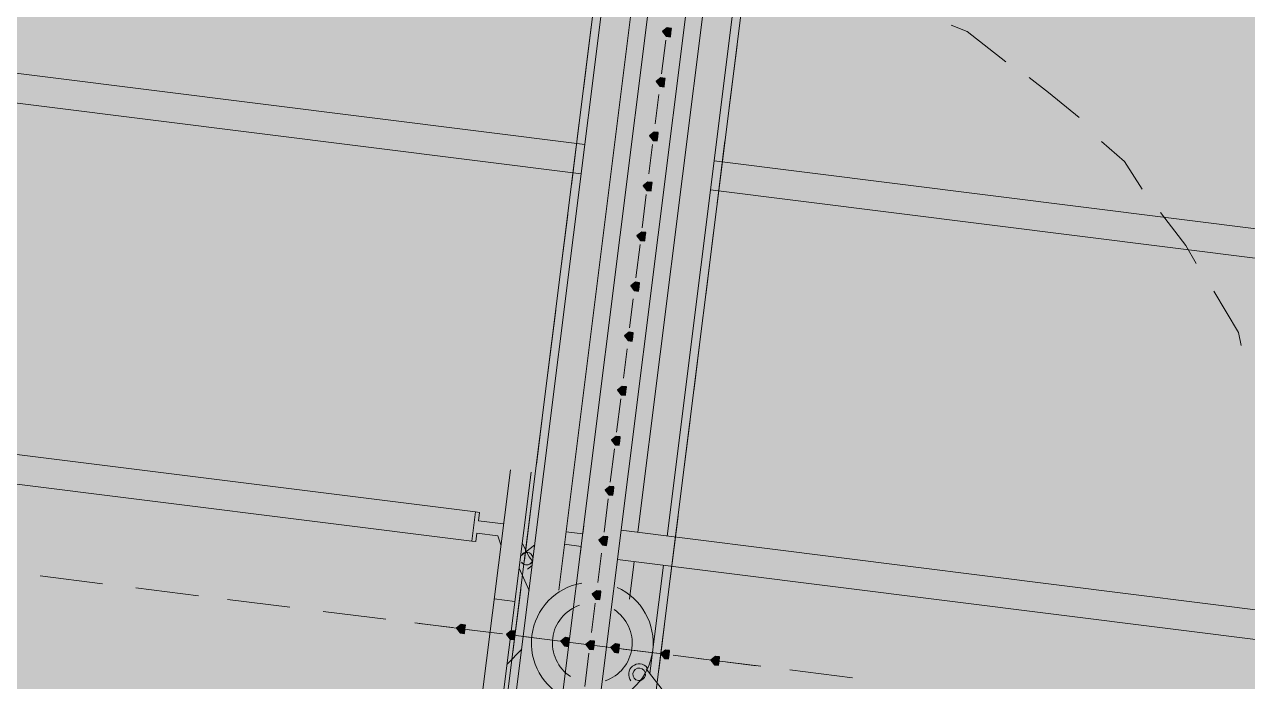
# Model space of a CAD drawing. Header units: metres. Extents: x -4 to 509425, y 7549 to 4732445.
# Drawn here: x 476046.49 to 476048.956, y 4719726.311 to 4719727.635 of the extents above; entities that cross this region are included whole.
import ezdxf

# ---------------------------------------------------------------- set-up
doc = ezdxf.new("R2010")
doc.units = ezdxf.units.M
doc.header["$LTSCALE"] = 0.01
doc.header["$MEASUREMENT"] = 0
doc.layers.get('0').update_dxf_attribs({"lineweight": 0})
doc.layers.add('_SUBESTACIÓN', color=1, linetype='Continuous')
doc.layers.add('SUBESTACION LA VID', color=253, linetype='Continuous')

# ---------------------------------------------------------------- blocks, each defined once
blk = doc.blocks.new('A$Cfff6051d')
at = {"layer": 'SUBESTACION LA VID', "transparency": 33554687}
h = blk.add_hatch(color=256, dxfattribs=at)
h.dxf.hatch_style = 2
h.paths.add_polyline_path([(476047.793, 4719727.6184), (476047.7941, 4719727.6268), (476047.7857, 4719727.6279), (476047.7762, 4719727.6205), (476047.7836, 4719727.6111), (476047.792, 4719727.61)])
h = blk.add_hatch(color=256, dxfattribs=at)
h.dxf.hatch_style = 2
h.paths.add_polyline_path([(476047.7804, 4719727.5176), (476047.7814, 4719727.526), (476047.773, 4719727.5271), (476047.7636, 4719727.5197), (476047.7709, 4719727.5103), (476047.7793, 4719727.5092)])
h = blk.add_hatch(color=256, dxfattribs=at)
h.dxf.hatch_style = 2
h.paths.add_polyline_path([(476047.7667, 4719727.4084), (476047.7677, 4719727.4168), (476047.7593, 4719727.4179), (476047.7499, 4719727.4105), (476047.7572, 4719727.4011), (476047.7656, 4719727.4)])
h = blk.add_hatch(color=256, dxfattribs=at)
h.dxf.hatch_style = 2
h.paths.add_polyline_path([(476047.754, 4719727.3076), (476047.7551, 4719727.316), (476047.7467, 4719727.3171), (476047.7372, 4719727.3097), (476047.7446, 4719727.3003), (476047.753, 4719727.2992)])
h = blk.add_hatch(color=256, dxfattribs=at)
h.dxf.hatch_style = 2
h.paths.add_polyline_path([(476047.7414, 4719727.2068), (476047.7425, 4719727.2152), (476047.7341, 4719727.2163), (476047.7246, 4719727.2089), (476047.732, 4719727.1995), (476047.7404, 4719727.1984)])
h = blk.add_hatch(color=256, dxfattribs=at)
h.dxf.hatch_style = 2
h.paths.add_polyline_path([(476047.7288, 4719727.106), (476047.7298, 4719727.1144), (476047.7214, 4719727.1155), (476047.712, 4719727.1081), (476047.7193, 4719727.0987), (476047.7277, 4719727.0976)])
h = blk.add_hatch(color=256, dxfattribs=at)
h.dxf.hatch_style = 2
h.paths.add_polyline_path([(476047.7161, 4719727.0052), (476047.7172, 4719727.0136), (476047.7088, 4719727.0147), (476047.6993, 4719727.0073), (476047.7067, 4719726.9979), (476047.7151, 4719726.9968)])
h = blk.add_hatch(color=256, dxfattribs=at)
h.dxf.hatch_style = 2
h.paths.add_polyline_path([(476047.7024, 4719726.896), (476047.7035, 4719726.9044), (476047.6951, 4719726.9055), (476047.6856, 4719726.8981), (476047.693, 4719726.8886), (476047.7014, 4719726.8876)])
h = blk.add_hatch(color=256, dxfattribs=at)
h.dxf.hatch_style = 2
h.paths.add_polyline_path([(476047.6898, 4719726.7952), (476047.6909, 4719726.8036), (476047.6825, 4719726.8046), (476047.673, 4719726.7973), (476047.6804, 4719726.7878), (476047.6888, 4719726.7868)])
h = blk.add_hatch(color=256, dxfattribs=at)
h.dxf.hatch_style = 2
h.paths.add_polyline_path([(476047.6772, 4719726.6944), (476047.6782, 4719726.7028), (476047.6698, 4719726.7038), (476047.6604, 4719726.6965), (476047.6677, 4719726.687), (476047.6761, 4719726.686)])
h = blk.add_hatch(color=256, dxfattribs=at)
h.dxf.hatch_style = 2
h.paths.add_polyline_path([(476047.6645, 4719726.5936), (476047.6656, 4719726.602), (476047.6572, 4719726.603), (476047.6477, 4719726.5957), (476047.6551, 4719726.5862), (476047.6635, 4719726.5852)])
h = blk.add_hatch(color=256, dxfattribs=at)
h.dxf.hatch_style = 2
h.paths.add_polyline_path([(476047.6508, 4719726.4844), (476047.6519, 4719726.4928), (476047.6435, 4719726.4938), (476047.634, 4719726.4865), (476047.6414, 4719726.477), (476047.6498, 4719726.476)])
h = blk.add_hatch(color=256, dxfattribs=at)
h.dxf.hatch_style = 2
h.paths.add_polyline_path([(476047.3778, 4719726.4162), (476047.3788, 4719726.4246), (476047.3704, 4719726.4257), (476047.361, 4719726.4183), (476047.3683, 4719726.4089), (476047.3767, 4719726.4078)])
h = blk.add_hatch(color=256, dxfattribs=at)
h.dxf.hatch_style = 2
h.paths.add_polyline_path([(476047.4786, 4719726.4036), (476047.4796, 4719726.412), (476047.4712, 4719726.413), (476047.4618, 4719726.4057), (476047.4691, 4719726.3962), (476047.4775, 4719726.3952)])
h = blk.add_hatch(color=256, dxfattribs=at)
h.dxf.hatch_style = 2
h.paths.add_polyline_path([(476047.5878, 4719726.3899), (476047.5888, 4719726.3983), (476047.5804, 4719726.3994), (476047.571, 4719726.392), (476047.5783, 4719726.3825), (476047.5867, 4719726.3815)])
h = blk.add_hatch(color=256, dxfattribs=at)
h.dxf.hatch_style = 2
h.paths.add_polyline_path([(476047.6382, 4719726.3836), (476047.6393, 4719726.392), (476047.6309, 4719726.393), (476047.6214, 4719726.3857), (476047.6287, 4719726.3762), (476047.6371, 4719726.3752)])
h = blk.add_hatch(color=256, dxfattribs=at)
h.dxf.hatch_style = 2
h.paths.add_polyline_path([(476047.6886, 4719726.3773), (476047.6897, 4719726.3857), (476047.6813, 4719726.3867), (476047.6718, 4719726.3794), (476047.6791, 4719726.3699), (476047.6875, 4719726.3689)])
h = blk.add_hatch(color=256, dxfattribs=at)
h.dxf.hatch_style = 2
h.paths.add_polyline_path([(476047.7894, 4719726.3646), (476047.7905, 4719726.373), (476047.7821, 4719726.3741), (476047.7726, 4719726.3667), (476047.7799, 4719726.3573), (476047.7883, 4719726.3562)])
h = blk.add_hatch(color=256, dxfattribs=at)
h.dxf.hatch_style = 2
h.paths.add_polyline_path([(476047.8902, 4719726.352), (476047.8913, 4719726.3604), (476047.8829, 4719726.3614), (476047.8734, 4719726.3541), (476047.8808, 4719726.3446), (476047.8892, 4719726.3436)])
at = {"layer": 'SUBESTACION LA VID', "lineweight": 15}
for p, q in [((476047.7218, 4719728.2076), (476047.27, 4719724.6038)), ((476047.7853, 4719726.604), (476047.9822, 4719728.1749)), ((476047.4109, 4719724.9786), (476047.7658, 4719727.8096)), ((476047.4865, 4719724.9692), (476047.8414, 4719727.8001)), ((476047.729, 4719727.7886), (476047.5668, 4719726.4949)), ((476047.8718, 4719727.7707), (476047.7265, 4719726.6114)), ((476047.6324, 4719727.63), (476047.6166, 4719727.504)), ((476047.7741, 4719727.5355), (476047.7825, 4719727.6027)), ((476047.9106, 4719727.4672), (476047.9264, 4719727.5932)), ((476047.7614, 4719727.4347), (476047.7688, 4719727.4935)), ((476047.6081, 4719727.4368), (476047.5923, 4719727.3108)), ((476047.8863, 4719727.274), (476047.9021, 4719727.4)), ((476047.7488, 4719727.3339), (476047.7562, 4719727.3927)), ((476047.7351, 4719727.2247), (476047.7435, 4719727.2919)), ((476047.585, 4719727.252), (476047.5692, 4719727.126)), ((476047.8632, 4719727.0892), (476047.879, 4719727.2152)), ((476047.7225, 4719727.1239), (476047.7309, 4719727.1911)), ((476043.7195, 4719727.1138), (476047.3989, 4719726.6525)), ((476047.7098, 4719727.0231), (476047.7172, 4719727.0819)), ((476043.7122, 4719727.055), (476047.3915, 4719726.5937)), ((476047.5607, 4719727.0588), (476047.5449, 4719726.9328)), ((476047.839, 4719726.8959), (476047.8547, 4719727.022)), ((476047.6972, 4719726.9223), (476047.7046, 4719726.9811)), ((476047.5376, 4719726.874), (476047.5218, 4719726.748)), ((476047.6835, 4719726.813), (476047.6919, 4719726.8802)), ((476047.8158, 4719726.7111), (476047.8316, 4719726.8371)), ((476047.6709, 4719726.7122), (476047.6793, 4719726.7794)), ((476047.2197, 4719724.7466), (476047.4693, 4719726.7375)), ((476047.5113, 4719726.7323), (476047.2585, 4719724.7162)), ((476047.5133, 4719726.6808), (476047.4976, 4719726.5548)), ((476047.6582, 4719726.6114), (476047.6667, 4719726.6786)), ((476047.7916, 4719726.5179), (476047.8074, 4719726.6439)), ((476047.6929, 4719726.6156), (476051.3638, 4719726.1554)), ((476047.5186, 4719726.5863), (476047.4902, 4719726.5642)), ((476047.4945, 4719726.5685), (476047.4939, 4719726.568)), ((476047.6456, 4719726.5106), (476047.653, 4719726.5694)), ((476047.487, 4719726.539), (476047.4881, 4719726.5474)), ((476047.507, 4719726.4939), (476047.487, 4719726.539)), ((476047.5038, 4719726.5369), (476047.5133, 4719726.5443)), ((476051.3565, 4719726.0966), (476047.6855, 4719726.5568)), ((476047.7191, 4719726.5526), (476047.7096, 4719726.477)), ((476047.7505, 4719726.3268), (476047.7779, 4719726.5452)), ((476046.647, 4719726.5078), (476046.521, 4719726.5236)), ((476046.8402, 4719726.4836), (476046.7142, 4719726.4994)), ((476047.4902, 4719726.496), (476047.4744, 4719726.37)), ((476047.025, 4719726.4605), (476046.899, 4719726.4763)), ((476047.4366, 4719726.4771), (476047.4786, 4719726.4718)), ((476047.633, 4719726.4098), (476047.6403, 4719726.4686)), ((476047.2182, 4719726.4362), (476047.0922, 4719726.452)), ((476047.7684, 4719726.3331), (476047.7842, 4719726.4591)), ((476047.403, 4719726.4131), (476047.277, 4719726.4289)), ((476047.3526, 4719726.4194), (476047.2854, 4719726.4278)), ((476047.4534, 4719726.4067), (476047.3862, 4719726.4152)), ((476047.5962, 4719726.3888), (476047.4702, 4719726.4046)), ((476047.5542, 4719726.3941), (476047.4954, 4719726.4015)), ((476047.655, 4719726.3815), (476047.5962, 4719726.3888)), ((476047.4922, 4719726.3763), (476047.4628, 4719726.3458)), ((476047.6193, 4719726.3006), (476047.6277, 4719726.3678)), ((476047.781, 4719726.3657), (476047.655, 4719726.3815)), ((476047.7642, 4719726.3678), (476047.697, 4719726.3762)), ((476047.865, 4719726.3551), (476047.7978, 4719726.3636)), ((476047.9742, 4719726.3415), (476047.8482, 4719726.3572)), ((476047.9658, 4719726.3425), (476047.907, 4719726.3499)), ((476048.159, 4719726.3183), (476048.033, 4719726.3341))]:
    blk.add_line(p, q, dxfattribs=at)
for points in [[(476047.4301, 4719726.0172), (476047.7008, 4719728.1761)], [(476047.9938, 4719728.1308), (476047.7231, 4719725.9719)], [(476047.6197, 4719727.3927), (476047.6123, 4719727.3339), (476043.9077, 4719727.7984), (476043.9151, 4719727.8572), (476047.6197, 4719727.3927)], [(476047.6197, 4719727.3927), (476047.6123, 4719727.3339), (476043.9077, 4719727.7984), (476043.9151, 4719727.8572), (476047.6197, 4719727.3927)], [(476048.358, 4719727.6329), (476048.3905, 4719727.6203), (476048.4682, 4719727.5594)], [(476048.5154, 4719727.5279), (476048.5543, 4719727.4974), (476048.6162, 4719727.447)], [(476048.6614, 4719727.3986), (476048.7075, 4719727.3587), (476048.7432, 4719727.3031)], [(476047.8801, 4719727.3601), (476047.8727, 4719727.3013), (476051.5857, 4719726.8358), (476051.593, 4719726.8946), (476047.8801, 4719727.3601)], [(476047.8801, 4719727.3601), (476047.8727, 4719727.3013), (476051.5857, 4719726.8358), (476051.593, 4719726.8946), (476047.8801, 4719727.3601)], [(476048.78, 4719727.2558), (476048.8314, 4719727.1896), (476048.8524, 4719727.1528)], [(476048.8881, 4719727.0972), (476048.9374, 4719727.0142), (476048.9426, 4719726.988)], [(476047.3915, 4719726.5937), (476047.3989, 4719726.6525), (476047.4073, 4719726.6514), (476047.4052, 4719726.6346), (476047.4556, 4719726.6283)], [(476047.4503, 4719726.5863), (476047.444, 4719726.6042), (476047.402, 4719726.6094), (476047.3999, 4719726.5926), (476047.3915, 4719726.5937)], [(476047.6173, 4719726.6251), (476047.6152, 4719726.6083), (476047.5816, 4719726.6125)], [(476047.5144, 4719726.5527), (476047.507, 4719726.5621), (476047.4934, 4719726.5894)], [(476047.5784, 4719726.5873), (476047.612, 4719726.5831), (476047.6099, 4719726.5663)], [(476047.7432, 4719726.3363), (476047.7799, 4719726.289), (476047.7694, 4719726.205)]]:
    blk.add_lwpolyline(points, dxfattribs=at)
at = {"layer": 'SUBESTACION LA VID'}
for points in [[(476047.793, 4719727.6184), (476047.7941, 4719727.6268), (476047.7857, 4719727.6279), (476047.7762, 4719727.6205), (476047.7836, 4719727.6111), (476047.792, 4719727.61)], [(476047.7804, 4719727.5176), (476047.7814, 4719727.526), (476047.773, 4719727.5271), (476047.7636, 4719727.5197), (476047.7709, 4719727.5103), (476047.7793, 4719727.5092)], [(476047.7667, 4719727.4084), (476047.7677, 4719727.4168), (476047.7593, 4719727.4179), (476047.7499, 4719727.4105), (476047.7572, 4719727.4011), (476047.7656, 4719727.4)], [(476047.754, 4719727.3076), (476047.7551, 4719727.316), (476047.7467, 4719727.3171), (476047.7372, 4719727.3097), (476047.7446, 4719727.3003), (476047.753, 4719727.2992)], [(476047.7414, 4719727.2068), (476047.7425, 4719727.2152), (476047.7341, 4719727.2163), (476047.7246, 4719727.2089), (476047.732, 4719727.1995), (476047.7404, 4719727.1984)], [(476047.7288, 4719727.106), (476047.7298, 4719727.1144), (476047.7214, 4719727.1155), (476047.712, 4719727.1081), (476047.7193, 4719727.0987), (476047.7277, 4719727.0976)], [(476047.7161, 4719727.0052), (476047.7172, 4719727.0136), (476047.7088, 4719727.0147), (476047.6993, 4719727.0073), (476047.7067, 4719726.9979), (476047.7151, 4719726.9968)], [(476047.7024, 4719726.896), (476047.7035, 4719726.9044), (476047.6951, 4719726.9055), (476047.6856, 4719726.8981), (476047.693, 4719726.8886), (476047.7014, 4719726.8876)], [(476047.6898, 4719726.7952), (476047.6909, 4719726.8036), (476047.6825, 4719726.8046), (476047.673, 4719726.7973), (476047.6804, 4719726.7878), (476047.6888, 4719726.7868)], [(476047.6772, 4719726.6944), (476047.6782, 4719726.7028), (476047.6698, 4719726.7038), (476047.6604, 4719726.6965), (476047.6677, 4719726.687), (476047.6761, 4719726.686)], [(476047.6645, 4719726.5936), (476047.6656, 4719726.602), (476047.6572, 4719726.603), (476047.6477, 4719726.5957), (476047.6551, 4719726.5862), (476047.6635, 4719726.5852)], [(476047.6508, 4719726.4844), (476047.6519, 4719726.4928), (476047.6435, 4719726.4938), (476047.634, 4719726.4865), (476047.6414, 4719726.477), (476047.6498, 4719726.476)], [(476047.3778, 4719726.4162), (476047.3788, 4719726.4246), (476047.3704, 4719726.4257), (476047.361, 4719726.4183), (476047.3683, 4719726.4089), (476047.3767, 4719726.4078)], [(476047.4786, 4719726.4036), (476047.4796, 4719726.412), (476047.4712, 4719726.413), (476047.4618, 4719726.4057), (476047.4691, 4719726.3962), (476047.4775, 4719726.3952)], [(476047.5878, 4719726.3899), (476047.5888, 4719726.3983), (476047.5804, 4719726.3994), (476047.571, 4719726.392), (476047.5783, 4719726.3825), (476047.5867, 4719726.3815)], [(476047.6382, 4719726.3836), (476047.6393, 4719726.392), (476047.6309, 4719726.393), (476047.6214, 4719726.3857), (476047.6287, 4719726.3762), (476047.6371, 4719726.3752)], [(476047.6886, 4719726.3773), (476047.6897, 4719726.3857), (476047.6813, 4719726.3867), (476047.6718, 4719726.3794), (476047.6791, 4719726.3699), (476047.6875, 4719726.3689)], [(476047.7894, 4719726.3646), (476047.7905, 4719726.373), (476047.7821, 4719726.3741), (476047.7726, 4719726.3667), (476047.7799, 4719726.3573), (476047.7883, 4719726.3562)], [(476047.8902, 4719726.352), (476047.8913, 4719726.3604), (476047.8829, 4719726.3614), (476047.8734, 4719726.3541), (476047.8808, 4719726.3446), (476047.8892, 4719726.3436)]]:
    blk.add_lwpolyline(points, close=True, dxfattribs=at)
at = {"layer": 'SUBESTACION LA VID', "lineweight": 0}
for points in [[(476047.793, 4719727.6184), (476047.7941, 4719727.6268), (476047.7857, 4719727.6279), (476047.7762, 4719727.6205), (476047.7836, 4719727.6111), (476047.792, 4719727.61)], [(476047.7804, 4719727.5176), (476047.7814, 4719727.526), (476047.773, 4719727.5271), (476047.7636, 4719727.5197), (476047.7709, 4719727.5103), (476047.7793, 4719727.5092)], [(476047.7667, 4719727.4084), (476047.7677, 4719727.4168), (476047.7593, 4719727.4179), (476047.7499, 4719727.4105), (476047.7572, 4719727.4011), (476047.7656, 4719727.4)], [(476047.754, 4719727.3076), (476047.7551, 4719727.316), (476047.7467, 4719727.3171), (476047.7372, 4719727.3097), (476047.7446, 4719727.3003), (476047.753, 4719727.2992)], [(476047.7414, 4719727.2068), (476047.7425, 4719727.2152), (476047.7341, 4719727.2163), (476047.7246, 4719727.2089), (476047.732, 4719727.1995), (476047.7404, 4719727.1984)], [(476047.7288, 4719727.106), (476047.7298, 4719727.1144), (476047.7214, 4719727.1155), (476047.712, 4719727.1081), (476047.7193, 4719727.0987), (476047.7277, 4719727.0976)], [(476047.7161, 4719727.0052), (476047.7172, 4719727.0136), (476047.7088, 4719727.0147), (476047.6993, 4719727.0073), (476047.7067, 4719726.9979), (476047.7151, 4719726.9968)], [(476047.7024, 4719726.896), (476047.7035, 4719726.9044), (476047.6951, 4719726.9055), (476047.6856, 4719726.8981), (476047.693, 4719726.8886), (476047.7014, 4719726.8876)], [(476047.6898, 4719726.7952), (476047.6909, 4719726.8036), (476047.6825, 4719726.8046), (476047.673, 4719726.7973), (476047.6804, 4719726.7878), (476047.6888, 4719726.7868)], [(476047.6772, 4719726.6944), (476047.6782, 4719726.7028), (476047.6698, 4719726.7038), (476047.6604, 4719726.6965), (476047.6677, 4719726.687), (476047.6761, 4719726.686)], [(476047.6645, 4719726.5936), (476047.6656, 4719726.602), (476047.6572, 4719726.603), (476047.6477, 4719726.5957), (476047.6551, 4719726.5862), (476047.6635, 4719726.5852)], [(476047.6508, 4719726.4844), (476047.6519, 4719726.4928), (476047.6435, 4719726.4938), (476047.634, 4719726.4865), (476047.6414, 4719726.477), (476047.6498, 4719726.476)], [(476047.3778, 4719726.4162), (476047.3788, 4719726.4246), (476047.3704, 4719726.4257), (476047.361, 4719726.4183), (476047.3683, 4719726.4089), (476047.3767, 4719726.4078)], [(476047.4786, 4719726.4036), (476047.4796, 4719726.412), (476047.4712, 4719726.413), (476047.4618, 4719726.4057), (476047.4691, 4719726.3962), (476047.4775, 4719726.3952)], [(476047.5878, 4719726.3899), (476047.5888, 4719726.3983), (476047.5804, 4719726.3994), (476047.571, 4719726.392), (476047.5783, 4719726.3825), (476047.5867, 4719726.3815)], [(476047.6382, 4719726.3836), (476047.6393, 4719726.392), (476047.6309, 4719726.393), (476047.6214, 4719726.3857), (476047.6287, 4719726.3762), (476047.6371, 4719726.3752)], [(476047.6886, 4719726.3773), (476047.6897, 4719726.3857), (476047.6813, 4719726.3867), (476047.6718, 4719726.3794), (476047.6791, 4719726.3699), (476047.6875, 4719726.3689)], [(476047.7894, 4719726.3646), (476047.7905, 4719726.373), (476047.7821, 4719726.3741), (476047.7726, 4719726.3667), (476047.7799, 4719726.3573), (476047.7883, 4719726.3562)], [(476047.8902, 4719726.352), (476047.8913, 4719726.3604), (476047.8829, 4719726.3614), (476047.8734, 4719726.3541), (476047.8808, 4719726.3446), (476047.8892, 4719726.3436)]]:
    blk.add_lwpolyline(points, close=True, dxfattribs=at)
at = {"layer": 'SUBESTACION LA VID', "lineweight": 15}
for points, knots in [([(476047.4916, 4719726.5515), (476047.4945, 4719726.5471), (476047.4999, 4719726.5449), (476047.5051, 4719726.5461), (476047.5103, 4719726.5473), (476047.5142, 4719726.5516), (476047.5149, 4719726.5569), (476047.5155, 4719726.5622), (476047.5128, 4719726.5673), (476047.5081, 4719726.5698), (476047.5034, 4719726.5722), (476047.4976, 4719726.5714), (476047.4937, 4719726.5678)], [0, 0, 0, 0, 1, 1, 1, 2, 2, 2, 3, 3, 3, 4, 4, 4, 4]), ([(476047.4922, 4719726.5507), (476047.4965, 4719726.5451), (476047.5045, 4719726.5441), (476047.5101, 4719726.5484), (476047.5156, 4719726.5527), (476047.5166, 4719726.5607), (476047.5123, 4719726.5663)], [0, 0, 0, 0, 1, 1, 1, 2, 2, 2, 2]), ([(476047.4916, 4719726.5515), (476047.4936, 4719726.5486), (476047.4967, 4719726.5465), (476047.5002, 4719726.5459), (476047.5037, 4719726.5453), (476047.5073, 4719726.5463), (476047.5101, 4719726.5484)], [0, 0, 0, 0, 1, 1, 1, 2, 2, 2, 2]), ([(476047.6136, 4719726.5093), (476047.5604, 4719726.5001), (476047.5194, 4719726.4572), (476047.5127, 4719726.4036), (476047.506, 4719726.35), (476047.5351, 4719726.2983), (476047.5844, 4719726.2762)], [0, 0, 0, 0, 1, 1, 1, 2, 2, 2, 2]), ([(476047.6554, 4719726.2673), (476047.7087, 4719726.2765), (476047.7496, 4719726.3194), (476047.7563, 4719726.373), (476047.763, 4719726.4266), (476047.7339, 4719726.4783), (476047.6847, 4719726.5004)], [0, 0, 0, 0, 1, 1, 1, 2, 2, 2, 2]), ([(476047.6086, 4719726.4644), (476047.5795, 4719726.4545), (476047.5585, 4719726.4288), (476047.5547, 4719726.3983), (476047.5509, 4719726.3678), (476047.5648, 4719726.3377), (476047.5906, 4719726.3209)], [0, 0, 0, 0, 1, 1, 1, 2, 2, 2, 2]), ([(476047.6604, 4719726.3122), (476047.6896, 4719726.3221), (476047.7105, 4719726.3478), (476047.7143, 4719726.3783), (476047.7182, 4719726.4088), (476047.7042, 4719726.4389), (476047.6784, 4719726.4557)], [0, 0, 0, 0, 1, 1, 1, 2, 2, 2, 2]), ([(476047.7454, 4719726.3387), (476047.7381, 4719726.3476), (476047.7249, 4719726.349), (476047.7158, 4719726.3418), (476047.7067, 4719726.3346), (476047.7052, 4719726.3214), (476047.7123, 4719726.3123)], [0, 0, 0, 0, 1, 1, 1, 2, 2, 2, 2]), ([(476047.7416, 4719726.3237), (476047.7425, 4719726.3306), (476047.7375, 4719726.337), (476047.7306, 4719726.3379), (476047.7236, 4719726.3387), (476047.7173, 4719726.3338), (476047.7164, 4719726.3268), (476047.7155, 4719726.3199), (476047.7205, 4719726.3135), (476047.7274, 4719726.3127), (476047.7344, 4719726.3118), (476047.7407, 4719726.3167), (476047.7416, 4719726.3237)], [0, 0, 0, 0, 1, 1, 1, 2, 2, 2, 3, 3, 3, 4, 4, 4, 4])]:
    blk.add_open_spline(points, degree=3, knots=knots, dxfattribs=at)

msp = doc.modelspace()

# ---------------------------------------------------------------- hatches: boundary and pattern name
at = {"layer": '_SUBESTACIÓN', "transparency": 33554559}
h = msp.add_hatch(color=1, dxfattribs=at)
h.dxf.hatch_style = 1
h.paths.add_polyline_path([(475968.6399, 4719805.825), (476089.9386, 4719790.615), (476078.1686, 4719696.74), (475956.8686, 4719711.9502)])

# ---------------------------------------------------------------- block references
at = {"linetype": 'Continuous'}
msp.add_blockref('A$Cfff6051d', (0, 0), dxfattribs=at)

doc.saveas('drawing.dxf')
